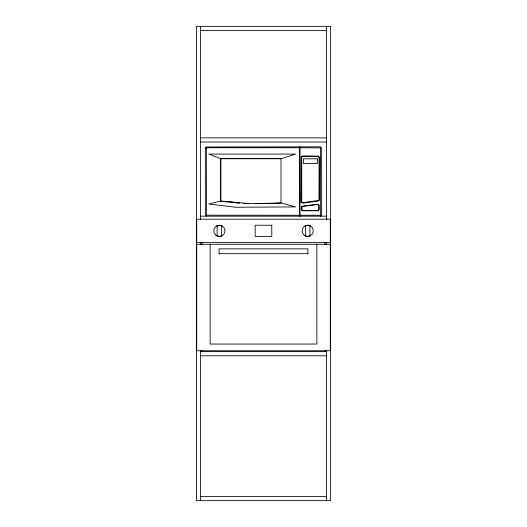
<?xml version="1.0" encoding="UTF-8"?>
<svg xmlns="http://www.w3.org/2000/svg" width="527" height="527" viewBox="0 0 527 527"><rect width="100%" height="100%" fill="white"/><g stroke="black" fill="none" stroke-linecap="round" stroke-linejoin="round"><path stroke-width="0.79" d="M299.56 147.758L206.749 147.758L206.36 148.113L206.439 215.174L299.56 215.247M300.008 215.247L320.245 215.247L320.64 214.891L320.574 147.889L300.008 147.758M301.2 202.421L303.018 203.185L318.189 201.083L319.54 200.181L319.731 157.573L318.789 156.137L302.742 155.92L301.154 156.776L300.917 201.551L301.2 202.421L301.74 202.105L303.012 202.618L318.025 200.537L318.973 199.917L319.112 157.645L317.827 156.479L302.821 156.479L301.707 157.066L301.74 202.105M216.571 225.997L219.37 225.246L222.163 225.997M222.163 235.688L219.37 236.432L216.571 235.688M304.889 225.997L307.689 225.246L310.482 225.997M310.482 235.688L307.689 236.432L304.889 235.688M281.01 158.746L295.601 154.082L208.791 154.082L220.879 158.746L281.01 158.746L281.01 202.954L295.601 206.9L235.589 207.263L208.791 204.002L220.879 200.985L239.811 202.935M320.383 216.182L321.668 215.016L321.668 147.995L320.383 146.829L205.971 146.98L205.332 147.995L205.332 215.016L206.617 216.182M206.749 147.758L205.332 147.995L206.439 147.837M272.406 203.679L277.268 203.429M200.523 30.487L326.476 30.487M200.523 137.876L326.476 137.876M200.523 142.013L326.476 142.013M281.319 158.469L220.569 158.469L220.569 201.202M200.523 216.182L326.476 216.182M219.087 253.671L307.913 253.671M200.523 351.647L326.476 351.647M200.523 355.784L326.476 355.784M200.523 496.513L326.476 496.513M255.503 203.593L281.01 202.974A313.525 313.525 0 0 1 255.575 203.587L246.748 203.343M249.376 203.692L243.823 203.442M247.071 203.343L223.955 201.406M235.832 202.882L238.994 203.145M225.569 201.854L227.934 202.118M230.299 202.381L231.88 202.552M221.254 201.301L223.31 201.584M326.476 26.35L326.476 219.858M326.476 242.091L326.476 244.561M326.476 350.784L326.476 500.65M325.027 242.479L325.027 244.739M325.027 350.751L325.027 351.647M316.859 244.271L316.859 344.039L210.141 344.039L210.141 244.271M309.922 225.767L309.922 235.918M307.913 254.027L307.913 248.843L219.087 248.843L219.087 254.027M305.449 225.767L305.449 235.918M300.008 146.829L300.008 216.182M299.56 146.829L299.56 216.182M221.603 225.767L221.603 235.918M220.879 158.746L220.879 200.965M217.131 225.767L217.131 235.918M201.973 242.479L201.973 244.739M201.973 350.751L201.973 351.647M200.523 26.35L200.523 219.858M200.523 242.091L200.523 244.561M200.523 350.784L200.523 500.65M301.675 206.762L301.536 210.22L302.149 210.78L317.827 210.78L319.112 209.614L319.112 205.207L318.354 204.147L302.623 206.136L301.675 206.762M301.958 206.894L302.195 210.504L317.788 210.504L318.802 209.581L318.802 205.253L318.222 204.417L302.709 206.413L301.958 206.894M330.62 26.35L196.38 26.35L196.38 500.65L330.62 500.65L330.62 26.35M317.498 158.818L303.361 158.818L303.361 163.482L317.498 163.482L317.498 158.818M330.284 219.199L196.716 219.199L196.716 242.479L330.284 242.479L330.284 219.199M271.78 225.24L255.167 225.24L255.167 236.439L271.78 236.439L271.78 225.24M330.284 244.271L196.716 244.271L196.716 350.751L330.284 350.751L330.284 244.271M215.411 234.798A5.593 5.593 0 0 0 224.772 232.288A5.593 5.593 0 0 0 217.921 225.437A5.593 5.593 0 0 0 215.411 234.798M303.73 234.798A5.593 5.593 0 0 0 313.091 232.288A5.593 5.593 0 0 0 306.24 225.437A5.593 5.593 0 0 0 303.73 234.798"/></g></svg>
